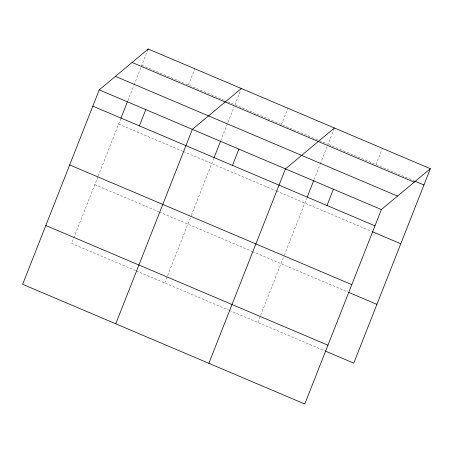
<?xml version="1.0" encoding="UTF-8"?>
<svg xmlns="http://www.w3.org/2000/svg" width="453" height="453" viewBox="0 0 453 453"><rect width="100%" height="100%" fill="white"/><g stroke="black" fill="none" stroke-linecap="round" stroke-linejoin="round"><path stroke-width="0.34" stroke-dasharray="2.27 1.7" d="M97.899 176.744L71.625 243.442L135.634 270.6M98.154 176.087L120.708 118.845M127.91 100.549L133.828 85.526M134.088 84.87L147.706 50.3M188.357 85.022L194.767 68.748M164.728 282.944L191.002 216.245M191.262 215.588L213.81 158.346M220.758 140.707L234.139 106.732M234.909 104.773L241.319 88.499M281.46 124.524L287.87 108.25M257.831 322.445L260.407 315.911M260.662 315.26L284.105 255.747M284.365 255.09L306.653 198.499M314.116 179.552L320.039 164.53M320.294 163.873L327.242 146.234M334.167 128.652L328.012 144.275L318.963 140.436M375.979 164.626L382.389 148.352M141.806 65.272L225.215 100.662M227.797 101.755L318.317 140.158M328.663 144.552L414.218 180.849M118.646 124.071L182.655 151.228M183.301 151.5L275.758 190.724M276.404 191.002L371.613 231.392M94.785 184.648L158.793 211.806M159.439 212.078L251.896 251.307M252.542 251.579L347.751 291.97M136.279 270.871L228.737 310.101M229.382 310.373L324.591 350.769"/><path stroke-width="0.68" d="M99.241 89.858L22.65 284.303L304.784 404.002L381.375 209.558L430.35 168.697L148.216 48.998L99.241 89.858L381.375 209.558M120.962 118.188L127.395 101.857M147.706 50.3L148.216 48.998M139.382 125.883L145.798 109.609M115.753 323.804L192.349 129.36L241.319 88.499M214.065 157.689L220.498 141.359M232.491 165.385L238.901 149.111M208.856 363.3L285.452 168.861L334.427 128.001M307.168 197.191L313.861 180.203M327.004 205.481L333.414 189.207M430.35 168.697L353.759 363.142L325.237 351.041M414.863 181.126L423.94 184.971M132.055 62.48L414.189 182.185M115.407 76.376L397.536 196.075M92.831 106.132L374.965 225.832M372.258 231.67L400.78 243.771M69.671 164.926L351.805 284.626M348.397 292.247L376.919 304.348M45.81 225.503L327.944 345.203"/></g></svg>
